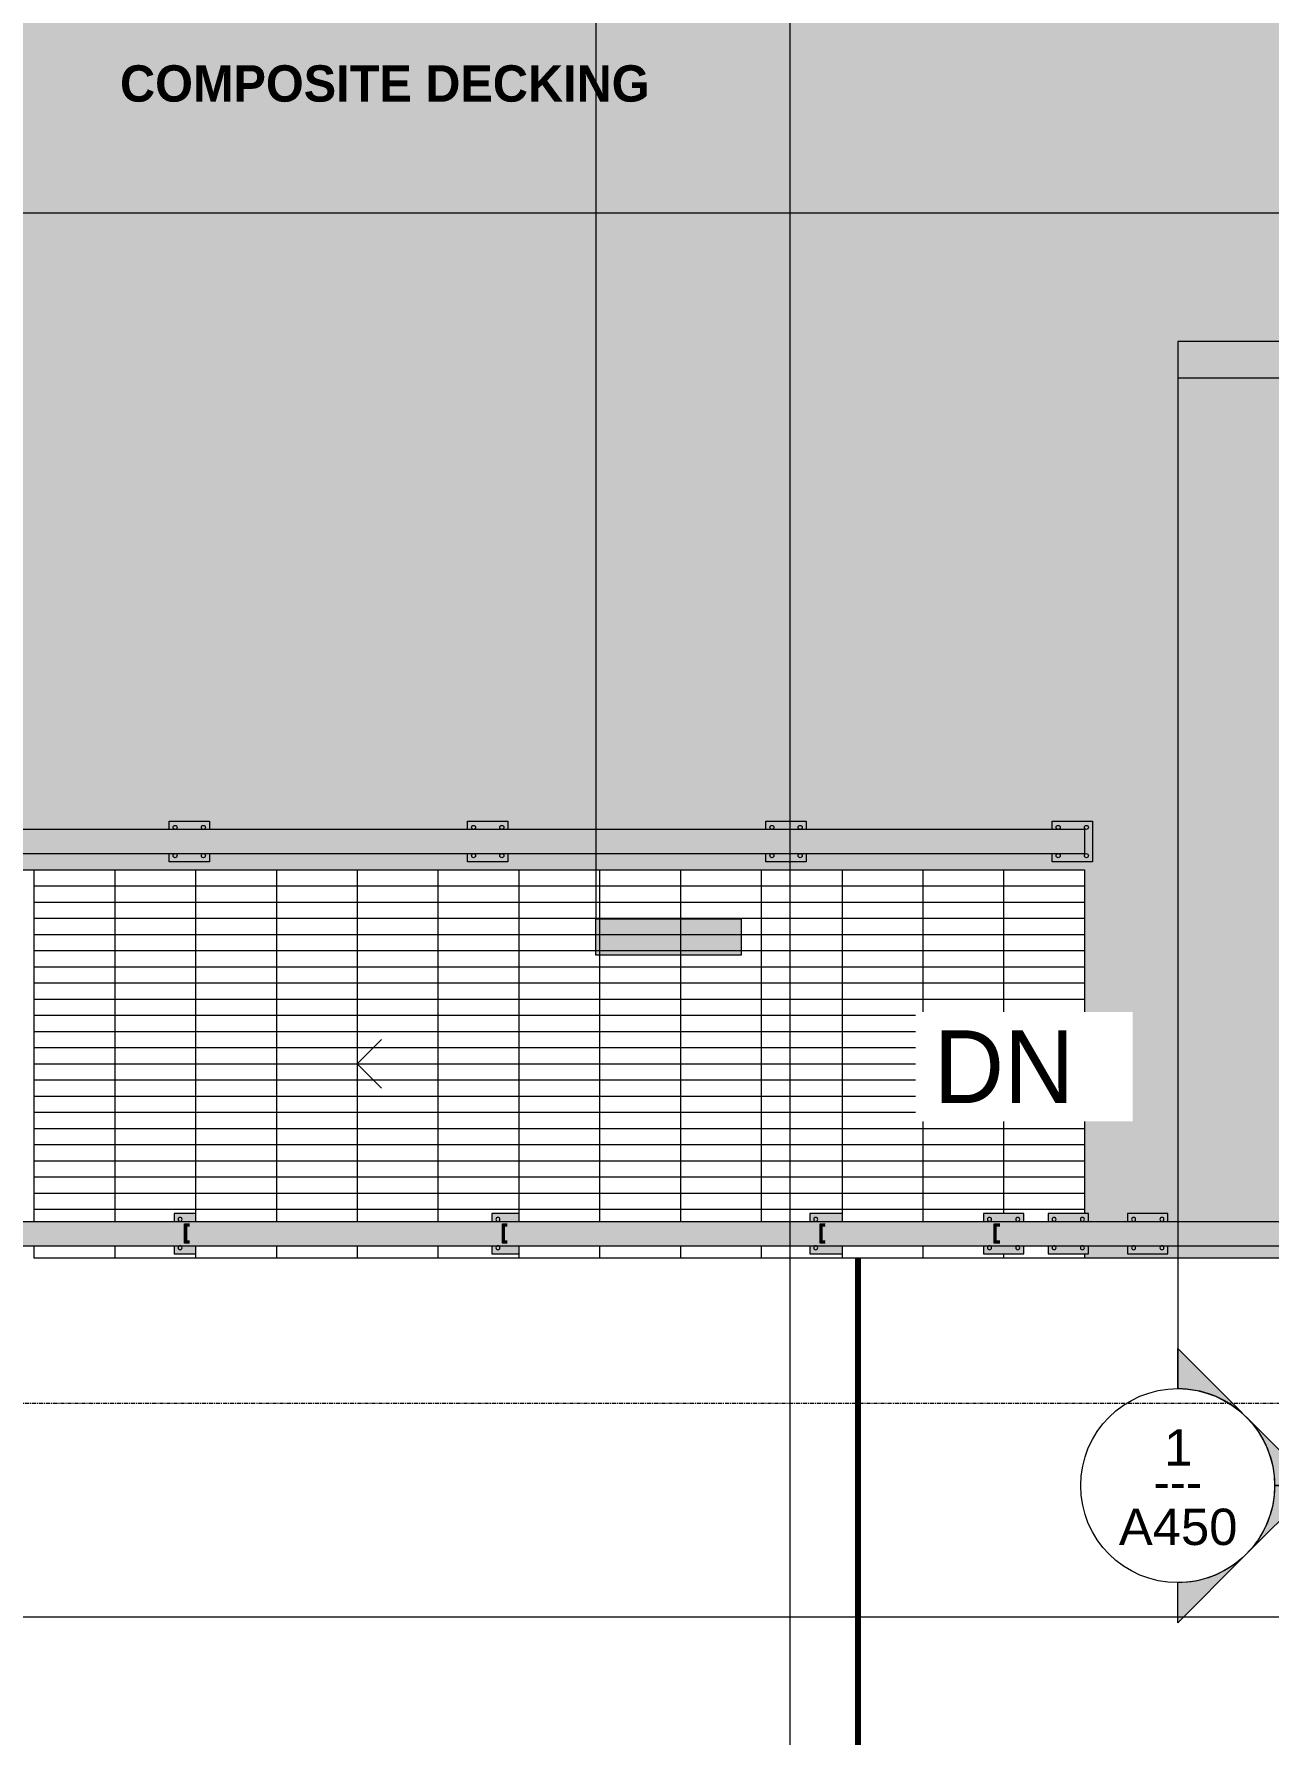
# Model space of a CAD drawing. Header units: inches. Extents: x -3276 to -1654, y 8217 to 9015.
# Drawn here: x -2942.3 to -2789.6, y 8585.7 to 8796 of the extents above; entities that cross this region are included whole.
import ezdxf

# ---------------------------------------------------------------- set-up
doc = ezdxf.new("R2010")
doc.units = ezdxf.units.IN
doc.header["$MEASUREMENT"] = 0
doc.linetypes.add('Grid Line 1_2_', pattern=[0.875, 0.5, -0.125, 0.125, -0.125])
doc.linetypes.add('Overhead 1_16_', pattern=[0.101562, 0.0625, -0.039062])
for name, color, linetype, lineweight in [('A-FLOR', 192, 'Continuous', 18), ('A-FLOR-HRAL', 11, 'Continuous', 9), ('C-TOPO-MAJR', 7, 'Continuous', 80), ('G-ANNO-SYMB', 111, 'Continuous', 9), ('G-ANNO-TEXT', 231, 'Continuous', 9), ('S-GRID-1', 1, 'Grid Line 1_2_', 9), ('S-STRS', 31, 'Continuous', 9), ('S-STRS-1', 31, 'Overhead 1_16_', 9), ('S-STRS-ANNO', 31, 'Continuous', 9), ('S-STRS-IDEN', 31, 'Continuous', 9)]:
    doc.layers.add(name, color=color, linetype=linetype, lineweight=lineweight)
doc.styles.add('Arial_1', font='arial.ttf', dxfattribs={"height": 4.5})
doc.styles.add('Century Gothic', font='ufonts.com_century-gothic.ttf', dxfattribs={"height": 9})
doc.styles.add('Century Gothic_1', font='ufonts.com_century-gothic.ttf', dxfattribs={"height": 4.5})
doc.styles.add('Century Gothic_B', font='GOTHICB.TTF', dxfattribs={"height": 4.5})
pattern_1 = [(180, (-2962.337, 8692.569), (-2e-16, -2), [])]

# ---------------------------------------------------------------- blocks, each defined once
blk = doc.blocks.new('Railing - 2_ x 1_2_ 2-1559248-FLOOR PLAN - ROOF')
at = {"layer": 'A-FLOR-HRAL'}
h = blk.add_hatch(color=256, dxfattribs=at)
h.paths.add_polyline_path([(-2.5, 2.5), (2.5, 2.5), (2.5, -2.5), (1.5, -2.5), (1.5, 1.5), (-1.5, 1.5), (-1.51, -2.5), (-2.5, -2.5), (-2.5, 2.02)], flags=0)
h.paths.add_polyline_path([(-2, 1.75), (-1.99, 1.69), (-1.93, 1.57), (-1.81, 1.51), (-1.69, 1.51), (-1.57, 1.57), (-1.51, 1.69), (-1.51, 1.81), (-1.57, 1.93), (-1.63, 1.97), (-1.75, 2), (-1.88, 1.97), (-1.97, 1.87)], flags=0)
h.paths.add_polyline_path([(-2, -1.75), (-1.99, -1.81), (-1.93, -1.93), (-1.81, -1.99), (-1.69, -1.99), (-1.57, -1.93), (-1.51, -1.81), (-1.51, -1.69), (-1.57, -1.57), (-1.69, -1.51), (-1.81, -1.51), (-1.93, -1.57), (-1.99, -1.69)], flags=0)
h.paths.add_polyline_path([(1.5, -1.75), (1.53, -1.88), (1.57, -1.93), (1.69, -1.99), (1.81, -1.99), (1.93, -1.93), (1.99, -1.81), (1.99, -1.69), (1.97, -1.63), (1.87, -1.53), (1.81, -1.51), (1.69, -1.51), (1.57, -1.57), (1.51, -1.69)], flags=0)
h.paths.add_polyline_path([(1.51, 1.81), (1.51, 1.69), (1.57, 1.57), (1.69, 1.51), (1.81, 1.51), (1.91, 1.57), (1.97, 1.62), (1.99, 1.69), (1.99, 1.81), (1.97, 1.87), (1.87, 1.97), (1.75, 2), (1.62, 1.97), (1.57, 1.93), (1.53, 1.86)], flags=0)
h = blk.add_hatch(color=256, dxfattribs=at)
h.paths.add_polyline_path([(-2, -1.75), (-1.99, -1.69), (-1.93, -1.57), (-1.81, -1.51), (-1.69, -1.51), (-1.57, -1.57), (-1.51, -1.69), (-1.51, -1.81), (-1.57, -1.93), (-1.69, -1.99), (-1.81, -1.99), (-1.93, -1.93), (-1.99, -1.81)], flags=0)
h.paths.add_polyline_path([(-2, 1.75), (-1.97, 1.87), (-1.88, 1.97), (-1.75, 2), (-1.63, 1.97), (-1.57, 1.93), (-1.51, 1.81), (-1.51, 1.69), (-1.57, 1.57), (-1.69, 1.51), (-1.81, 1.51), (-1.93, 1.57), (-1.99, 1.69)], flags=0)
h.paths.add_polyline_path([(1.5, -1.75), (1.53, -1.64), (1.57, -1.57), (1.69, -1.51), (1.81, -1.51), (1.91, -1.57), (1.97, -1.63), (1.99, -1.69), (1.99, -1.81), (1.93, -1.93), (1.81, -1.99), (1.69, -1.99), (1.57, -1.93), (1.51, -1.81)], flags=0)
h.paths.add_polyline_path([(1.51, 1.69), (1.51, 1.81), (1.57, 1.93), (1.62, 1.97), (1.75, 2), (1.87, 1.97), (1.97, 1.87), (1.99, 1.81), (1.99, 1.69), (1.97, 1.62), (1.87, 1.53), (1.81, 1.51), (1.69, 1.51), (1.57, 1.57), (1.53, 1.62)], flags=0)
for p, q in [((2.5, 2.5), (-2.5, 2.5)), ((-2.5, 2.5), (-2.5, -2.5)), ((2.5, -2.5), (2.5, 2.5)), ((-2.5, -2.5), (-1.5, -2.5)), ((1.5, -2.5), (2.5, -2.5))]:
    blk.add_line(p, q, dxfattribs=at)
for centre, start, end in [((-1.75, 1.75), 360, 180), ((-1.75, 1.75), 180, 360), ((1.75, 1.75), 360, 180), ((1.75, 1.75), 180, 360), ((-1.75, -1.75), 360, 180), ((-1.75, -1.75), 180, 360), ((1.75, -1.75), 360, 180), ((1.75, -1.75), 180, 360)]:
    blk.add_arc(centre, 0.25, start, end, dxfattribs=at)
blk = doc.blocks.new('Railing - 2_ x 1_2_ 2-V3-FLOOR PLAN - ROOF')
at = {"layer": 'A-FLOR-HRAL'}
h = blk.add_hatch(color=256, dxfattribs=at)
h.paths.add_polyline_path([(-2.5, -2.5), (-2.5, 2.5), (-1.5, 2.5), (-1.51, -2.5), (-2, -2.5)], flags=0)
h.paths.add_polyline_path([(-2, 1.75), (-1.99, 1.69), (-1.93, 1.57), (-1.81, 1.51), (-1.69, 1.51), (-1.57, 1.57), (-1.51, 1.69), (-1.51, 1.81), (-1.57, 1.93), (-1.63, 1.97), (-1.75, 2), (-1.88, 1.97), (-1.97, 1.87)], flags=0)
h.paths.add_polyline_path([(-2, -1.75), (-1.99, -1.81), (-1.93, -1.93), (-1.81, -1.99), (-1.69, -1.99), (-1.57, -1.93), (-1.51, -1.81), (-1.51, -1.69), (-1.57, -1.57), (-1.69, -1.51), (-1.81, -1.51), (-1.93, -1.57), (-1.99, -1.69)], flags=0)
h.paths.add_polyline_path([(1.5, 1.57), (1.5, 2.5), (2.5, 2.5), (2.5, -2.5), (1.5, -2.5), (1.5, -1.53)], flags=0)
h.paths.add_polyline_path([(1.5, -1.75), (1.53, -1.88), (1.57, -1.93), (1.69, -1.99), (1.81, -1.99), (1.93, -1.93), (1.99, -1.81), (1.99, -1.69), (1.97, -1.63), (1.87, -1.53), (1.81, -1.51), (1.69, -1.51), (1.57, -1.57), (1.51, -1.69)], flags=0)
h.paths.add_polyline_path([(1.51, 1.81), (1.51, 1.69), (1.57, 1.57), (1.69, 1.51), (1.81, 1.51), (1.91, 1.57), (1.97, 1.62), (1.99, 1.69), (1.99, 1.81), (1.97, 1.87), (1.87, 1.97), (1.75, 2), (1.62, 1.97), (1.57, 1.93), (1.53, 1.86)], flags=0)
h = blk.add_hatch(color=256, dxfattribs=at)
h.paths.add_polyline_path([(-2, -1.75), (-1.99, -1.69), (-1.93, -1.57), (-1.81, -1.51), (-1.69, -1.51), (-1.57, -1.57), (-1.51, -1.69), (-1.51, -1.81), (-1.57, -1.93), (-1.69, -1.99), (-1.81, -1.99), (-1.93, -1.93), (-1.99, -1.81)], flags=0)
h.paths.add_polyline_path([(-2, 1.75), (-1.97, 1.87), (-1.88, 1.97), (-1.75, 2), (-1.63, 1.97), (-1.57, 1.93), (-1.51, 1.81), (-1.51, 1.69), (-1.57, 1.57), (-1.69, 1.51), (-1.81, 1.51), (-1.93, 1.57), (-1.99, 1.69)], flags=0)
h.paths.add_polyline_path([(1.5, -1.75), (1.53, -1.64), (1.57, -1.57), (1.69, -1.51), (1.81, -1.51), (1.91, -1.57), (1.97, -1.63), (1.99, -1.69), (1.99, -1.81), (1.93, -1.93), (1.81, -1.99), (1.69, -1.99), (1.57, -1.93), (1.51, -1.81)], flags=0)
h.paths.add_polyline_path([(1.51, 1.81), (1.57, 1.93), (1.62, 1.97), (1.75, 2), (1.87, 1.97), (1.97, 1.87), (1.99, 1.81), (1.99, 1.69), (1.97, 1.62), (1.87, 1.53), (1.81, 1.51), (1.69, 1.51), (1.57, 1.57), (1.51, 1.69)], flags=0)
for p, q in [((-1.5, 2.5), (-2.5, 2.5)), ((-2.5, 2.5), (-2.5, -2.5)), ((2.5, 2.5), (1.5, 2.5)), ((2.5, -2.5), (2.5, 2.5)), ((-2.5, -2.5), (-1.5, -2.5)), ((1.5, -2.5), (2.5, -2.5))]:
    blk.add_line(p, q, dxfattribs=at)
for centre, start, end in [((-1.75, 1.75), 360, 180), ((-1.75, 1.75), 180, 360), ((1.75, 1.75), 360, 180), ((1.75, 1.75), 180, 360), ((-1.75, -1.75), 360, 180), ((-1.75, -1.75), 180, 360), ((1.75, -1.75), 360, 180), ((1.75, -1.75), 180, 360)]:
    blk.add_arc(centre, 0.25, start, end, dxfattribs=at)
blk = doc.blocks.new('Railing - Railing-1114347-FLOOR PLAN - ROOF')
at = {"layer": 'A-FLOR-HRAL'}
blk.add_hatch(color=256, dxfattribs=at).paths.add_polyline_path([(8694.57, 3072.34), (8694.57, 2812.34), (8697.57, 2812.34), (8697.57, 3069.34), (8695.61, 3071.3)], flags=0)
for p, q in [((8694.57, 3072.34), (8694.57, 2812.34)), ((8697.57, 2812.34), (8697.57, 3069.34)), ((8697.57, 2812.34), (8694.57, 2812.34))]:
    blk.add_line(p, q, dxfattribs=at)
at = {"extrusion": (0, 0, -1), "zscale": -1, "rotation": 180}
for name, p in [('Railing - 2_ x 1_2_ 2-V3-FLOOR PLAN - ROOF', (-8696.07, 2923.12)), ('Railing - 2_ x 1_2_ 2-V3-FLOOR PLAN - ROOF', (-8696.07, 2886.19)), ('Railing - 2_ x 1_2_ 2-V3-FLOOR PLAN - ROOF', (-8696.07, 2849.27)), ('Railing - 2_ x 1_2_ 2-1559248-FLOOR PLAN - ROOF', (-8696.07, 2813.84))]:
    blk.add_blockref(name, p, dxfattribs=at)
blk = doc.blocks.new('Railing - 2_ x 1_2_ 2-V5-FLOOR PLAN - ROOF')
at = {"layer": 'A-FLOR-HRAL'}
h = blk.add_hatch(color=256, dxfattribs=at)
h.paths.add_polyline_path([(-2.5, 2.5), (-2.5, -2.5), (-1.5, -2.5), (-1.51, 2.5), (-2, 2.5)], flags=0)
h.paths.add_polyline_path([(-2, -1.75), (-1.99, -1.69), (-1.93, -1.57), (-1.81, -1.51), (-1.69, -1.51), (-1.57, -1.57), (-1.51, -1.69), (-1.51, -1.81), (-1.57, -1.93), (-1.69, -1.99), (-1.84, -1.98), (-1.93, -1.93), (-1.99, -1.81)], flags=0)
h.paths.add_polyline_path([(-2, 1.75), (-1.97, 1.88), (-1.84, 1.98), (-1.75, 2), (-1.62, 1.97), (-1.57, 1.93), (-1.51, 1.81), (-1.51, 1.69), (-1.57, 1.57), (-1.69, 1.51), (-1.84, 1.52), (-1.93, 1.57), (-1.99, 1.69)], flags=0)
h.paths.add_polyline_path([(1.5, -1.7), (1.5, -2.5), (2.5, -2.5), (2.5, 2.5), (1.5, 2.5), (1.5, -1.63)], flags=0)
h.paths.add_polyline_path([(1.5, -1.75), (1.53, -1.64), (1.57, -1.57), (1.69, -1.51), (1.81, -1.51), (1.91, -1.57), (1.97, -1.62), (1.99, -1.69), (1.99, -1.81), (1.93, -1.93), (1.81, -1.99), (1.69, -1.99), (1.57, -1.93), (1.51, -1.81)], flags=0)
h.paths.add_polyline_path([(1.51, 1.81), (1.57, 1.93), (1.63, 1.97), (1.75, 2), (1.88, 1.97), (1.97, 1.88), (1.99, 1.81), (1.99, 1.69), (1.97, 1.63), (1.88, 1.53), (1.81, 1.51), (1.69, 1.51), (1.57, 1.57), (1.51, 1.69)], flags=0)
h = blk.add_hatch(color=256, dxfattribs=at)
h.paths.add_polyline_path([(-2, 1.75), (-1.99, 1.69), (-1.93, 1.57), (-1.81, 1.51), (-1.69, 1.51), (-1.57, 1.57), (-1.51, 1.69), (-1.51, 1.81), (-1.57, 1.93), (-1.62, 1.97), (-1.75, 2), (-1.87, 1.97), (-1.97, 1.88)], flags=0)
h.paths.add_polyline_path([(-2, -1.75), (-1.99, -1.81), (-1.93, -1.93), (-1.81, -1.99), (-1.69, -1.99), (-1.57, -1.93), (-1.51, -1.81), (-1.51, -1.69), (-1.57, -1.57), (-1.69, -1.51), (-1.84, -1.52), (-1.93, -1.57), (-1.99, -1.69)], flags=0)
h.paths.add_polyline_path([(1.5, -1.75), (1.53, -1.87), (1.57, -1.93), (1.69, -1.99), (1.81, -1.99), (1.93, -1.93), (1.99, -1.81), (1.99, -1.69), (1.97, -1.62), (1.88, -1.53), (1.81, -1.51), (1.69, -1.51), (1.57, -1.57), (1.51, -1.69)], flags=0)
h.paths.add_polyline_path([(1.51, 1.81), (1.51, 1.69), (1.57, 1.57), (1.69, 1.51), (1.81, 1.51), (1.91, 1.57), (1.97, 1.63), (1.99, 1.69), (1.99, 1.81), (1.97, 1.88), (1.88, 1.97), (1.75, 2), (1.63, 1.97), (1.57, 1.93), (1.53, 1.86)], flags=0)
blk.add_hatch(color=256, dxfattribs=at).paths.add_polyline_path([(-1.19, 0.45), (-0.94, 0.45), (-0.94, 0.94), (0.94, 0.94), (0.94, 0.45), (1.19, 0.45), (1.19, 1.19), (-1.19, 1.19), (-1.19, 0.94)], flags=0)
for p, q in [((-1.5, 2.5), (-2.5, 2.5)), ((-2.5, 2.5), (-2.5, -2.5)), ((2.5, 2.5), (1.5, 2.5)), ((2.5, -2.5), (2.5, 2.5)), ((-1.19, 1.19), (1.19, 1.19)), ((-1.19, 0.45), (-1.19, 1.19)), ((-0.94, 0.45), (-0.94, 0.94)), ((-0.94, 0.94), (0.94, 0.94)), ((0.94, 0.94), (0.94, 0.45)), ((1.19, 1.19), (1.19, 0.45)), ((-2.5, -2.5), (-1.5, -2.5)), ((1.5, -2.5), (2.5, -2.5))]:
    blk.add_line(p, q, dxfattribs=at)
for centre, start, end in [((-1.75, 1.75), 360, 180), ((-1.75, 1.75), 180, 360), ((1.75, 1.75), 360, 180), ((1.75, 1.75), 180, 360), ((-1.75, -1.75), 360, 180), ((-1.75, -1.75), 180, 360), ((1.75, -1.75), 360, 180), ((1.75, -1.75), 180, 360)]:
    blk.add_arc(centre, 0.25, start, end, dxfattribs=at)
blk = doc.blocks.new('Railing - 2_ x 1_2_ 2-1997081-FLOOR PLAN - ROOF')
at = {"layer": 'A-FLOR-HRAL'}
h = blk.add_hatch(color=256, dxfattribs=at)
h.paths.add_polyline_path([(-2.5, 1.23), (-2.5, -0.17), (-1.5, -0.17), (-1.51, 2.5), (-2.5, 2.5), (-2.5, 1.57)], flags=0)
h.paths.add_polyline_path([(-2, 1.75), (-1.97, 1.88), (-1.84, 1.98), (-1.75, 2), (-1.62, 1.97), (-1.57, 1.93), (-1.51, 1.81), (-1.51, 1.69), (-1.57, 1.57), (-1.69, 1.51), (-1.84, 1.52), (-1.93, 1.57), (-1.99, 1.69)], flags=0)
h.paths.add_polyline_path([(1.5, 1.23), (1.5, -0.17), (2.5, -0.17), (2.5, 2.5), (1.5, 2.5), (1.5, 1.57)], flags=0)
h.paths.add_polyline_path([(1.51, 1.69), (1.51, 1.81), (1.57, 1.93), (1.63, 1.97), (1.75, 2), (1.88, 1.97), (1.97, 1.88), (1.99, 1.81), (1.99, 1.69), (1.97, 1.63), (1.88, 1.53), (1.81, 1.51), (1.69, 1.51), (1.57, 1.57), (1.53, 1.63)], flags=0)
h = blk.add_hatch(color=256, dxfattribs=at)
h.paths.add_polyline_path([(-2, 1.75), (-1.99, 1.69), (-1.93, 1.57), (-1.81, 1.51), (-1.69, 1.51), (-1.57, 1.57), (-1.51, 1.69), (-1.51, 1.81), (-1.57, 1.93), (-1.62, 1.97), (-1.75, 2), (-1.87, 1.97), (-1.97, 1.88)], flags=0)
h.paths.add_polyline_path([(1.51, 1.81), (1.51, 1.69), (1.57, 1.57), (1.69, 1.51), (1.81, 1.51), (1.91, 1.57), (1.97, 1.63), (1.99, 1.69), (1.99, 1.81), (1.97, 1.88), (1.88, 1.97), (1.75, 2), (1.63, 1.97), (1.57, 1.93), (1.53, 1.86)], flags=0)
blk.add_hatch(color=256, dxfattribs=at).paths.add_polyline_path([(-1.19, 0.59), (-0.94, 0.59), (-0.94, 0.94), (0.94, 0.94), (0.94, 0.59), (1.19, 0.59), (1.19, 1.19), (-1.19, 1.19), (-1.19, 0.94)], flags=0)
for p, q in [((-1.5, 2.5), (-2.5, 2.5)), ((-2.5, 2.5), (-2.5, -0.17)), ((2.5, 2.5), (1.5, 2.5)), ((2.5, -0.17), (2.5, 2.5)), ((-1.19, 1.19), (1.19, 1.19)), ((-1.19, 0.59), (-1.19, 1.19)), ((-0.94, 0.59), (-0.94, 0.94)), ((-0.94, 0.94), (0.94, 0.94)), ((0.94, 0.94), (0.94, 0.59)), ((1.19, 1.19), (1.19, 0.59))]:
    blk.add_line(p, q, dxfattribs=at)
for centre, start, end in [((-1.75, 1.75), 360, 180), ((-1.75, 1.75), 180, 360), ((1.75, 1.75), 360, 180), ((1.75, 1.75), 180, 360)]:
    blk.add_arc(centre, 0.25, start, end, dxfattribs=at)
blk = doc.blocks.new('Railing - 2_ x 1_2_ 2-1997083-FLOOR PLAN - ROOF')
at = {"layer": 'A-FLOR-HRAL'}
h = blk.add_hatch(color=256, dxfattribs=at)
h.paths.add_polyline_path([(-2.5, 2.5), (-2.5, -0.83), (-1.5, -0.83), (-1.51, 2.5), (-2, 2.5)], flags=0)
h.paths.add_polyline_path([(-2, 1.75), (-1.97, 1.88), (-1.84, 1.98), (-1.75, 2), (-1.62, 1.97), (-1.57, 1.93), (-1.51, 1.81), (-1.51, 1.69), (-1.57, 1.57), (-1.69, 1.51), (-1.84, 1.52), (-1.93, 1.57), (-1.99, 1.69)], flags=0)
h.paths.add_polyline_path([(1.5, 2.5), (1.5, -0.83), (2.5, -0.83), (2.5, 2.5), (1.57, 2.5)], flags=0)
h.paths.add_polyline_path([(1.51, 1.81), (1.57, 1.93), (1.63, 1.97), (1.75, 2), (1.88, 1.97), (1.97, 1.88), (1.99, 1.81), (1.99, 1.69), (1.97, 1.63), (1.88, 1.53), (1.81, 1.51), (1.69, 1.51), (1.57, 1.57), (1.51, 1.69)], flags=0)
h = blk.add_hatch(color=256, dxfattribs=at)
h.paths.add_polyline_path([(-2, 1.75), (-1.99, 1.69), (-1.93, 1.57), (-1.81, 1.51), (-1.69, 1.51), (-1.57, 1.57), (-1.51, 1.69), (-1.51, 1.81), (-1.57, 1.93), (-1.62, 1.97), (-1.75, 2), (-1.87, 1.97), (-1.97, 1.88)], flags=0)
h.paths.add_polyline_path([(1.51, 1.81), (1.51, 1.69), (1.57, 1.57), (1.69, 1.51), (1.81, 1.51), (1.91, 1.57), (1.97, 1.63), (1.99, 1.69), (1.99, 1.81), (1.97, 1.88), (1.88, 1.97), (1.75, 2), (1.63, 1.97), (1.57, 1.93), (1.53, 1.86)], flags=0)
blk.add_hatch(color=256, dxfattribs=at).paths.add_polyline_path([(-1.19, 0.59), (-0.94, 0.59), (-0.94, 0.94), (0.94, 0.94), (0.94, 0.59), (1.19, 0.59), (1.19, 1.19), (-1.19, 1.19), (-1.19, 0.94)], flags=0)
for p, q in [((-1.5, 2.5), (-2.5, 2.5)), ((-2.5, 2.5), (-2.5, -0.83)), ((2.5, 2.5), (1.5, 2.5)), ((2.5, -0.83), (2.5, 2.5)), ((-1.19, 1.19), (1.19, 1.19)), ((-1.19, 0.59), (-1.19, 1.19)), ((-0.94, 0.59), (-0.94, 0.94)), ((-0.94, 0.94), (0.94, 0.94)), ((0.94, 0.94), (0.94, 0.59)), ((1.19, 1.19), (1.19, 0.59))]:
    blk.add_line(p, q, dxfattribs=at)
for centre, start, end in [((-1.75, 1.75), 360, 180), ((-1.75, 1.75), 180, 360), ((1.75, 1.75), 360, 180), ((1.75, 1.75), 180, 360)]:
    blk.add_arc(centre, 0.25, start, end, dxfattribs=at)
blk = doc.blocks.new('Railing - 2_ x 1_2_ 2-1997085-FLOOR PLAN - ROOF')
at = {"layer": 'A-FLOR-HRAL'}
h = blk.add_hatch(color=256, dxfattribs=at)
h.paths.add_polyline_path([(-2.5, 2.5), (-2.5, -1.5), (-1.5, -1.5), (-1.51, 2.5), (-2, 2.5)], flags=0)
h.paths.add_polyline_path([(-2, 1.75), (-1.97, 1.88), (-1.84, 1.98), (-1.75, 2), (-1.62, 1.97), (-1.57, 1.93), (-1.51, 1.81), (-1.51, 1.69), (-1.57, 1.57), (-1.69, 1.51), (-1.84, 1.52), (-1.93, 1.57), (-1.99, 1.69)], flags=0)
h.paths.add_polyline_path([(1.5, 1.57), (1.5, -1.5), (2.5, -1.5), (2.5, 2.5), (1.5, 2.5), (1.5, 1.63)], flags=0)
h.paths.add_polyline_path([(1.51, 1.81), (1.57, 1.93), (1.63, 1.97), (1.75, 2), (1.88, 1.97), (1.97, 1.88), (1.99, 1.81), (1.99, 1.69), (1.97, 1.63), (1.88, 1.53), (1.81, 1.51), (1.69, 1.51), (1.57, 1.57), (1.51, 1.69)], flags=0)
h = blk.add_hatch(color=256, dxfattribs=at)
h.paths.add_polyline_path([(-2, 1.75), (-1.99, 1.69), (-1.93, 1.57), (-1.81, 1.51), (-1.69, 1.51), (-1.57, 1.57), (-1.51, 1.69), (-1.51, 1.81), (-1.57, 1.93), (-1.62, 1.97), (-1.75, 2), (-1.87, 1.97), (-1.97, 1.88)], flags=0)
h.paths.add_polyline_path([(1.51, 1.81), (1.51, 1.69), (1.57, 1.57), (1.69, 1.51), (1.81, 1.51), (1.91, 1.57), (1.97, 1.63), (1.99, 1.69), (1.99, 1.81), (1.97, 1.88), (1.88, 1.97), (1.75, 2), (1.63, 1.97), (1.57, 1.93), (1.53, 1.86)], flags=0)
blk.add_hatch(color=256, dxfattribs=at).paths.add_polyline_path([(-1.19, 0.59), (-0.94, 0.59), (-0.94, 0.94), (0.94, 0.94), (0.94, 0.59), (1.19, 0.59), (1.19, 1.19), (-1.19, 1.19), (-1.19, 0.94)], flags=0)
for p, q in [((-1.5, 2.5), (-2.5, 2.5)), ((-2.5, 2.5), (-2.5, -1.5)), ((2.5, 2.5), (1.5, 2.5)), ((2.5, -1.5), (2.5, 2.5)), ((-1.19, 1.19), (1.19, 1.19)), ((-1.19, 0.59), (-1.19, 1.19)), ((-0.94, 0.59), (-0.94, 0.94)), ((-0.94, 0.94), (0.94, 0.94)), ((0.94, 0.94), (0.94, 0.59)), ((1.19, 1.19), (1.19, 0.59))]:
    blk.add_line(p, q, dxfattribs=at)
for centre, start, end in [((-1.75, 1.75), 360, 180), ((-1.75, 1.75), 180, 360), ((1.75, 1.75), 360, 180), ((1.75, 1.75), 180, 360)]:
    blk.add_arc(centre, 0.25, start, end, dxfattribs=at)
blk = doc.blocks.new('Railing - Railing-1123708-FLOOR PLAN - ROOF')
at = {"layer": 'A-FLOR-HRAL'}
h = blk.add_hatch(color=256, dxfattribs=at)
h.paths.add_polyline_path([(8646.07, 2961.84), (8646.07, 2822.34), (8649.07, 2822.34), (8649.07, 2961.84), (8646.38, 2961.84)], flags=0)
h.paths.add_polyline_path([(8646.38, 2823.52), (8648.76, 2823.52), (8648.76, 2822.79), (8648.51, 2822.79), (8648.51, 2823.27), (8646.63, 2823.27), (8646.63, 2822.79), (8646.38, 2822.79), (8646.38, 2823.27)], flags=0)
h.paths.add_polyline_path([(8646.38, 2844.42), (8646.38, 2845.02), (8648.76, 2845.02), (8648.76, 2844.42), (8648.51, 2844.42), (8648.51, 2844.77), (8646.63, 2844.77), (8646.63, 2844.42)], flags=0)
h.paths.add_polyline_path([(8646.38, 2884.11), (8646.38, 2884.36), (8648.76, 2884.36), (8648.76, 2883.76), (8648.51, 2883.76), (8648.51, 2884.11), (8646.63, 2884.11), (8646.63, 2883.76), (8646.38, 2883.76)], flags=0)
h.paths.add_polyline_path([(8646.38, 2923.44), (8646.38, 2923.69), (8648.76, 2923.69), (8648.76, 2923.09), (8648.51, 2923.09), (8648.51, 2923.44), (8646.63, 2923.44), (8646.63, 2923.09), (8646.38, 2923.09)], flags=0)
h.paths.add_polyline_path([(8646.38, 2960.92), (8646.38, 2961.52), (8648.76, 2961.52), (8648.76, 2960.92), (8648.51, 2960.92), (8648.51, 2961.27), (8646.63, 2961.27), (8646.63, 2960.92)], flags=0)
for points in [[(8646.07, 2819.29), (8646.07, 2814.34), (8649.07, 2814.34), (8649.07, 2822.34), (8646.07, 2822.34), (8646.07, 2821.56)], [(8646.07, 2814.34), (8646.07, 2725.84), (8649.07, 2725.84), (8649.07, 2814.34), (8646.89, 2814.34)]]:
    blk.add_hatch(color=256, dxfattribs=at).paths.add_polyline_path(points, flags=0)
for p, q in [((8646.07, 2961.84), (8646.07, 2822.34)), ((8649.07, 2961.84), (8649.07, 2822.34)), ((8646.07, 2822.34), (8646.07, 2814.34)), ((8649.07, 2822.34), (8649.07, 2814.34)), ((8646.07, 2814.34), (8646.07, 2725.84)), ((8649.07, 2814.34), (8649.07, 2725.84))]:
    blk.add_line(p, q, dxfattribs=at)
for name, p in [('Railing - 2_ x 1_2_ 2-1997081-FLOOR PLAN - ROOF', (8647.57, 2922.5)), ('Railing - 2_ x 1_2_ 2-1997083-FLOOR PLAN - ROOF', (8647.57, 2883.17)), ('Railing - 2_ x 1_2_ 2-1997085-FLOOR PLAN - ROOF', (8647.57, 2843.84)), ('Railing - 2_ x 1_2_ 2-V5-FLOOR PLAN - ROOF', (8647.57, 2822.34)), ('Railing - 2_ x 1_2_ 2-V3-FLOOR PLAN - ROOF', (8647.57, 2814.34)), ('Railing - 2_ x 1_2_ 2-V3-FLOOR PLAN - ROOF', (8647.57, 2804.5))]:
    blk.add_blockref(name, p)
blk = doc.blocks.new('Section - 3_32_ x 3_8_-54337-FLOOR PLAN - ROOF')
at = {"layer": 'G-ANNO-SYMB'}
blk.add_hatch(color=256, dxfattribs=at).paths.add_polyline_path([(0, 0.375), (0, 0), (-0.09375, 0), (-0.09375, 0.375)], flags=0)
for p, q in [((0, 0.375), (-0.09375, 0.375)), ((-0.09375, 0.375), (-0.09375, 0)), ((0, 0), (0, 0.375)), ((-0.09375, 0), (0, 0))]:
    blk.add_line(p, q, dxfattribs=at)
blk = doc.blocks.new('Section - Section Head - Filled-22785-FLOOR PLAN - ROOF')
at = {"layer": 'G-ANNO-SYMB'}
h = blk.add_hatch(color=256, dxfattribs=at)
edge = h.paths.add_edge_path(flags=0)
edge.add_line((-0.4268, 0.1768), (-0.25, 0.3536))
edge.add_line((-0.25, 0.3536), (-0.25, 0.25))
edge.add_arc((-0.25, 0), 0.25, 90, 135)
h = blk.add_hatch(color=256, dxfattribs=at)
edge = h.paths.add_edge_path(flags=0)
edge.add_arc((-0.25, 0), 0.25, 45, 90)
edge.add_line((-0.25, 0.25), (-0.25, 0.3536))
edge.add_line((-0.25, 0.3536), (-0.0732, 0.1768))
h = blk.add_hatch(color=256, dxfattribs=at)
edge = h.paths.add_edge_path(flags=0)
edge.add_arc((-0.25, 0), 0.2503, 137.9216, 180)
edge.add_line((-0.5003, 0), (-0.6036, 0))
edge.add_line((-0.6036, 0), (-0.4358, 0.1678))
h = blk.add_hatch(color=256, dxfattribs=at)
edge = h.paths.add_edge_path(flags=0)
edge.add_line((-0.0642, 0.1678), (0.1036, 0))
edge.add_line((0.1036, 0), (0.0003, 0))
edge.add_arc((-0.25, 0), 0.2503, 0, 42.0784)
for p, q in [((-0.25, 0.3536), (-0.4268, 0.1768)), ((-0.25, 0.25), (-0.25, 0.3536)), ((-0.0732, 0.1768), (-0.25, 0.3536)), ((-0.25, 0.3536), (-0.25, 0.25)), ((-0.4358, 0.1678), (-0.6036, 0)), ((0.1036, 0), (-0.0642, 0.1678)), ((-0.6036, 0), (-0.5003, 0)), ((0.0003, 0), (0.1036, 0))]:
    blk.add_line(p, q, dxfattribs=at)
for centre, radius, start, end in [((-0.2503, 0), 0.25, 360, 180), ((-0.25, 0), 0.25, 90, 135), ((-0.25, 0), 0.25, 45, 90), ((-0.25, 0), 0.2503, 137.9216, 180), ((-0.25, 0), 0.2503, 0, 42.0784), ((-0.2503, 0), 0.25, 180, 360)]:
    blk.add_arc(centre, radius, start, end, dxfattribs=at)

msp = doc.modelspace()

# ---------------------------------------------------------------- hatches: boundary and pattern name
at = {"layer": 'A-FLOR'}
h = msp.add_hatch(color=256, dxfattribs=at)
h.paths.add_polyline_path([(-2810.21, 8644.57), (-2725.84, 8644.57), (-2725.84, 8645.07), (-2729.84, 8645.07), (-2729.84, 8646.07), (-2762.67, 8646.07), (-2762.67, 8645.07), (-2767.67, 8645.07), (-2767.67, 8646.07), (-2802, 8646.07), (-2802, 8645.07), (-2807, 8645.07), (-2807, 8646.07), (-2811.84, 8646.07), (-2811.84, 8645.07), (-2812.34, 8645.07), (-2812.34, 8644.57), (-2811.84, 8644.57)], flags=0)
h.paths.add_polyline_path([(-2801.13, 8649.07), (-2767.67, 8649.07), (-2767.67, 8650.07), (-2762.67, 8650.07), (-2762.67, 8649.07), (-2729.84, 8649.07), (-2729.84, 8650.07), (-2725.84, 8650.07), (-2725.84, 8691.26), (-2717.34, 8691.26), (-2717.34, 8870.57), (-2722.34, 8870.57), (-2722.34, 8871.57), (-2755, 8871.57), (-2755, 8870.57), (-2760, 8870.57), (-2760, 8871.57), (-2794.17, 8871.57), (-2794.17, 8870.57), (-2799.17, 8870.57), (-2799.17, 8871.57), (-2833.34, 8871.57), (-2833.34, 8870.57), (-2838.34, 8870.57), (-2838.34, 8871.57), (-2872.5, 8871.57), (-2872.5, 8870.57), (-2877.5, 8870.57), (-2877.5, 8871.57), (-2911.67, 8871.57), (-2911.67, 8870.57), (-2916.67, 8870.57), (-2916.67, 8871.57), (-2950.84, 8871.57), (-2950.84, 8870.57), (-2955.84, 8870.57), (-2955.84, 8871.57), (-2990, 8871.57), (-2990, 8870.57), (-2995, 8870.57), (-2995, 8871.57), (-3029.17, 8871.57), (-3029.17, 8870.57), (-3034.17, 8870.57), (-3034.17, 8871.57), (-3068.34, 8871.57), (-3068.34, 8870.57), (-3069.34, 8870.57), (-3069.34, 8840.17), (-3068.34, 8840.17), (-3068.34, 8835.17), (-3069.34, 8835.17), (-3069.34, 8804.77), (-3068.34, 8804.77), (-3068.34, 8799.77), (-3069.34, 8799.77), (-3069.34, 8769.37), (-3068.34, 8769.37), (-3068.34, 8764.37), (-3069.34, 8764.37), (-3069.34, 8733.97), (-3068.34, 8733.97), (-3068.34, 8728.97), (-3069.34, 8728.97), (-3069.34, 8698.57), (-3068.34, 8698.57), (-3068.34, 8697.57), (-3036.41, 8697.57), (-3036.41, 8698.57), (-3031.41, 8698.57), (-3031.41, 8697.57), (-2999.48, 8697.57), (-2999.48, 8698.57), (-2994.48, 8698.57), (-2994.48, 8697.57), (-2962.55, 8697.57), (-2962.55, 8698.57), (-2957.55, 8698.57), (-2957.55, 8697.57), (-2925.62, 8697.57), (-2925.62, 8698.57), (-2920.62, 8698.57), (-2920.62, 8697.57), (-2888.69, 8697.57), (-2888.69, 8698.57), (-2883.69, 8698.57), (-2883.69, 8697.57), (-2851.77, 8697.57), (-2851.77, 8698.57), (-2846.77, 8698.57), (-2846.77, 8697.57), (-2816.34, 8697.57), (-2816.34, 8698.57), (-2811.34, 8698.57), (-2811.34, 8693.57), (-2816.34, 8693.57), (-2816.34, 8694.57), (-2846.77, 8694.57), (-2846.77, 8693.57), (-2851.77, 8693.57), (-2851.77, 8694.57), (-2883.69, 8694.57), (-2883.69, 8693.57), (-2888.69, 8693.57), (-2888.69, 8694.57), (-2920.62, 8694.57), (-2920.62, 8693.57), (-2925.62, 8693.57), (-2925.62, 8694.57), (-2957.55, 8694.57), (-2957.55, 8693.57), (-2962.55, 8693.57), (-2962.55, 8694.57), (-2994.48, 8694.57), (-2994.48, 8693.57), (-2999.48, 8693.57), (-2999.48, 8694.57), (-3031.41, 8694.57), (-3031.41, 8693.57), (-3036.41, 8693.57), (-3036.41, 8694.57), (-3068.34, 8694.57), (-3068.34, 8693.57), (-3073.34, 8693.57), (-3073.34, 8698.57), (-3072.34, 8698.57), (-3072.34, 8728.97), (-3073.34, 8728.97), (-3073.34, 8733.97), (-3072.34, 8733.97), (-3072.34, 8764.37), (-3073.34, 8764.37), (-3073.34, 8769.37), (-3072.34, 8769.37), (-3072.34, 8799.77), (-3073.34, 8799.77), (-3073.34, 8804.77), (-3072.34, 8804.77), (-3072.34, 8835.17), (-3073.34, 8835.17), (-3073.34, 8840.17), (-3072.34, 8840.17), (-3072.34, 8870.57), (-3073.34, 8870.57), (-3073.34, 8875.57), (-3068.34, 8875.57), (-3068.34, 8874.57), (-3034.17, 8874.57), (-3034.17, 8875.57), (-3029.17, 8875.57), (-3029.17, 8874.57), (-2995, 8874.57), (-2995, 8875.57), (-2990, 8875.57), (-2990, 8874.57), (-2955.84, 8874.57), (-2955.84, 8875.57), (-2950.84, 8875.57), (-2950.84, 8874.57), (-2916.67, 8874.57), (-2916.67, 8875.57), (-2911.67, 8875.57), (-2911.67, 8874.57), (-2877.5, 8874.57), (-2877.5, 8875.57), (-2872.5, 8875.57), (-2872.5, 8874.57), (-2838.34, 8874.57), (-2838.34, 8875.57), (-2833.34, 8875.57), (-2833.34, 8874.57), (-2799.17, 8874.57), (-2799.17, 8875.57), (-2794.17, 8875.57), (-2794.17, 8874.57), (-2760, 8874.57), (-2760, 8875.57), (-2755, 8875.57), (-2755, 8874.57), (-2722.34, 8874.57), (-2722.34, 8875.57), (-2717.34, 8875.57), (-2717.34, 8876.57), (-3074.34, 8876.57), (-3074.34, 8692.57), (-2812.34, 8692.57), (-2812.34, 8650.07), (-2811.84, 8650.07), (-2811.84, 8649.07), (-2807, 8649.07), (-2807, 8650.07), (-2802, 8650.07), (-2802, 8649.07)], flags=0)
at = {"layer": 'S-STRS'}
h = msp.add_hatch(dxfattribs=at)
h.set_pattern_fill('FP_5', color=256, style=0, pattern_type=2)
h.set_pattern_definition(pattern_1)
h.paths.add_polyline_path([(-2941.89, 8644.57), (-2932.34, 8644.57), (-2932.34, 8646.07), (-2942.34, 8646.07), (-2942.34, 8644.57)], flags=0)
h.paths.add_polyline_path([(-2942.34, 8649.07), (-2932.34, 8649.07), (-2932.34, 8692.57), (-2942.34, 8692.57), (-2942.34, 8649.07)], flags=0)
h = msp.add_hatch(dxfattribs=at)
h.set_pattern_fill('FP_5', color=256, style=0, pattern_type=2)
h.set_pattern_definition(pattern_1)
h.paths.add_polyline_path([(-2932.34, 8644.57), (-2922.34, 8644.57), (-2922.34, 8645.07), (-2925, 8645.07), (-2925, 8646.07), (-2932.34, 8646.07), (-2932.34, 8645.73)], flags=0)
h.paths.add_polyline_path([(-2932.34, 8649.07), (-2925, 8649.07), (-2925, 8650.07), (-2922.34, 8650.07), (-2922.34, 8692.57), (-2932.34, 8692.57), (-2932.34, 8652.67)], flags=0)
h = msp.add_hatch(dxfattribs=at)
h.set_pattern_fill('FP_5', color=256, style=0, pattern_type=2)
h.set_pattern_definition(pattern_1)
h.paths.add_polyline_path([(-2912.34, 8644.57), (-2912.34, 8646.07), (-2922.34, 8646.07), (-2922.34, 8644.57), (-2914.65, 8644.57)], flags=0)
h.paths.add_polyline_path([(-2919.19, 8649.07), (-2912.34, 8649.07), (-2912.34, 8692.57), (-2922.34, 8692.57), (-2922.34, 8649.07)], flags=0)
h = msp.add_hatch(dxfattribs=at)
h.set_pattern_fill('FP_5', color=256, style=0, pattern_type=2)
h.set_pattern_definition(pattern_1)
h.paths.add_polyline_path([(-2902.34, 8644.57), (-2902.34, 8646.07), (-2912.34, 8646.07), (-2912.34, 8644.57), (-2905.57, 8644.57)], flags=0)
h.paths.add_polyline_path([(-2912.34, 8649.07), (-2902.34, 8649.07), (-2902.34, 8692.57), (-2912.34, 8692.57), (-2912.34, 8652.67)], flags=0)
h = msp.add_hatch(dxfattribs=at)
h.set_pattern_fill('FP_5', color=256, style=0, pattern_type=2)
h.set_pattern_definition(pattern_1)
h.paths.add_polyline_path([(-2892.34, 8644.57), (-2892.34, 8646.07), (-2902.34, 8646.07), (-2902.34, 8644.57), (-2896.49, 8644.57)], flags=0)
h.paths.add_polyline_path([(-2902.34, 8649.07), (-2892.34, 8649.07), (-2892.34, 8692.57), (-2902.34, 8692.57), (-2902.34, 8652.67)], flags=0)
h = msp.add_hatch(dxfattribs=at)
h.set_pattern_fill('FP_5', color=256, style=0, pattern_type=2)
h.set_pattern_definition(pattern_1)
h.paths.add_polyline_path([(-2887.4, 8644.57), (-2882.34, 8644.57), (-2882.34, 8645.07), (-2885.67, 8645.07), (-2885.67, 8646.07), (-2892.34, 8646.07), (-2892.34, 8644.57), (-2891.94, 8644.57)], flags=0)
h.paths.add_polyline_path([(-2891.94, 8649.07), (-2885.67, 8649.07), (-2885.67, 8650.07), (-2882.34, 8650.07), (-2882.34, 8692.57), (-2892.34, 8692.57), (-2892.34, 8649.07)], flags=0)
h = msp.add_hatch(dxfattribs=at)
h.set_pattern_fill('FP_5', color=256, style=0, pattern_type=2)
h.set_pattern_definition(pattern_1)
h.paths.add_polyline_path([(-2872.34, 8644.57), (-2872.34, 8646.07), (-2882.34, 8646.07), (-2882.34, 8644.57), (-2873.78, 8644.57)], flags=0)
h.paths.add_polyline_path([(-2882.34, 8649.07), (-2872.34, 8649.07), (-2872.34, 8692.57), (-2882.34, 8692.57), (-2882.34, 8652.67)], flags=0)
h = msp.add_hatch(dxfattribs=at)
h.set_pattern_fill('FP_5', color=256, style=0, pattern_type=2)
h.set_pattern_definition(pattern_1)
h.paths.add_polyline_path([(-2862.34, 8644.57), (-2862.34, 8646.07), (-2872.34, 8646.07), (-2872.34, 8644.57), (-2864.7, 8644.57)], flags=0)
h.paths.add_polyline_path([(-2872.34, 8649.07), (-2862.34, 8649.07), (-2862.34, 8692.57), (-2872.34, 8692.57), (-2872.34, 8652.67)], flags=0)
h = msp.add_hatch(dxfattribs=at)
h.set_pattern_fill('FP_5', color=256, style=0, pattern_type=2)
h.set_pattern_definition(pattern_1)
h.paths.add_polyline_path([(-2855.62, 8644.57), (-2852.34, 8644.57), (-2852.34, 8646.07), (-2862.34, 8646.07), (-2862.34, 8644.57), (-2860.16, 8644.57)], flags=0)
h.paths.add_polyline_path([(-2862.34, 8649.07), (-2852.34, 8649.07), (-2852.34, 8692.57), (-2862.34, 8692.57), (-2862.34, 8652.67)], flags=0)
h = msp.add_hatch(dxfattribs=at)
h.set_pattern_fill('FP_5', color=256, style=0, pattern_type=2)
h.set_pattern_definition(pattern_1)
h.paths.add_polyline_path([(-2852.34, 8644.57), (-2842.34, 8644.57), (-2842.34, 8645.07), (-2846.34, 8645.07), (-2846.34, 8646.07), (-2852.34, 8646.07), (-2852.34, 8645.73)], flags=0)
h.paths.add_polyline_path([(-2852.34, 8649.07), (-2846.34, 8649.07), (-2846.34, 8650.07), (-2842.34, 8650.07), (-2842.34, 8692.57), (-2852.34, 8692.57), (-2852.34, 8652.67)], flags=0)
h = msp.add_hatch(dxfattribs=at)
h.set_pattern_fill('FP_5', color=256, style=0, pattern_type=2)
h.set_pattern_definition(pattern_1)
h.paths.add_polyline_path([(-2832.34, 8644.57), (-2832.34, 8646.07), (-2842.34, 8646.07), (-2842.34, 8644.57), (-2832.92, 8644.57)], flags=0)
h.paths.add_polyline_path([(-2837.46, 8649.07), (-2832.34, 8649.07), (-2832.34, 8692.57), (-2842.34, 8692.57), (-2842.34, 8649.07), (-2842, 8649.07)], flags=0)
h = msp.add_hatch(dxfattribs=at)
h.set_pattern_fill('FP_5', color=256, style=0, pattern_type=2)
h.set_pattern_definition(pattern_1)
h.paths.add_polyline_path([(-2832.34, 8644.57), (-2822.34, 8644.57), (-2822.34, 8645.07), (-2824.84, 8645.07), (-2824.84, 8646.07), (-2832.34, 8646.07), (-2832.34, 8645.73)], flags=0)
h.paths.add_polyline_path([(-2832.34, 8649.07), (-2824.84, 8649.07), (-2824.84, 8650.07), (-2822.34, 8650.07), (-2822.34, 8692.57), (-2832.34, 8692.57), (-2832.34, 8652.67)], flags=0)
h = msp.add_hatch(dxfattribs=at)
h.set_pattern_fill('FP_5', color=256, style=0, pattern_type=2)
h.set_pattern_definition(pattern_1)
h.paths.add_polyline_path([(-2819.84, 8644.57), (-2812.34, 8644.57), (-2812.34, 8645.07), (-2816.84, 8645.07), (-2816.84, 8646.07), (-2819.84, 8646.07), (-2819.84, 8645.07), (-2822.34, 8645.07), (-2822.34, 8644.57)], flags=0)
h.paths.add_polyline_path([(-2819.29, 8649.07), (-2816.84, 8649.07), (-2816.84, 8650.07), (-2812.34, 8650.07), (-2812.34, 8692.57), (-2822.34, 8692.57), (-2822.34, 8650.07), (-2819.84, 8650.07), (-2819.84, 8649.07)], flags=0)

# ---------------------------------------------------------------- linework, layer by layer
at = {"layer": 'A-FLOR'}
for p, q in [((-3074.34, 8692.57), (-2812.34, 8692.57)), ((-2812.34, 8692.57), (-2812.34, 8650.07)), ((-2812.34, 8645.07), (-2812.34, 8644.57)), ((-2812.34, 8644.57), (-2725.84, 8644.57))]:
    msp.add_line(p, q, dxfattribs=at)
at = {"layer": 'C-TOPO-MAJR', "flags": 128}
msp.add_lwpolyline([(-2931.47, 8512.26), (-2840.34, 8518.93), (-2840.34, 8539.93), (-2840.34, 8579.93), (-2840.34, 8600.62), (-2840.34, 8644.57)], dxfattribs=at)
at = {"layer": 'G-ANNO-SYMB'}
for p, q in [((-2848.8, 8986.27), (-2848.8, 8246.44)), ((-2872.8, 8885.98), (-2872.8, 8686.5)), ((-3247.23, 8773.85), (-1682.77, 8773.85)), ((-2800.8, 8753.42), (-2800.8, 8628.4)), ((-3247.23, 8600.17), (-1682.77, 8600.17))]:
    msp.add_line(p, q, dxfattribs=at)
at = {"layer": 'S-GRID-1'}
msp.add_line((-3194.57, 8626.57), (-1935.48, 8626.57), dxfattribs=at)
at = {"layer": 'S-STRS'}
for p, q in [((-2942.34, 8692.57), (-2942.34, 8649.07)), ((-2932.34, 8692.57), (-2932.34, 8649.07)), ((-2922.34, 8692.57), (-2922.34, 8649.07)), ((-2912.34, 8692.57), (-2912.34, 8649.07)), ((-2902.34, 8692.57), (-2902.34, 8649.07)), ((-2892.34, 8692.57), (-2892.34, 8649.07)), ((-2882.34, 8692.57), (-2882.34, 8649.07)), ((-2872.34, 8692.57), (-2872.34, 8649.07)), ((-2862.34, 8692.57), (-2862.34, 8649.07)), ((-2852.34, 8692.57), (-2852.34, 8649.07)), ((-2842.34, 8692.57), (-2842.34, 8649.07)), ((-2832.34, 8692.57), (-2832.34, 8649.07)), ((-2822.34, 8692.57), (-2812.34, 8692.57)), ((-2822.34, 8692.57), (-2822.34, 8650.07)), ((-2812.34, 8692.57), (-2812.34, 8650.07)), ((-2942.34, 8646.07), (-2942.34, 8644.57)), ((-2932.34, 8646.07), (-2932.34, 8644.57)), ((-2922.34, 8646.07), (-2922.34, 8644.57)), ((-2912.34, 8646.07), (-2912.34, 8644.57)), ((-2902.34, 8646.07), (-2902.34, 8644.57)), ((-2892.34, 8646.07), (-2892.34, 8644.57)), ((-2882.34, 8646.07), (-2882.34, 8644.57)), ((-2872.34, 8646.07), (-2872.34, 8644.57)), ((-2862.34, 8646.07), (-2862.34, 8644.57)), ((-2852.34, 8646.07), (-2852.34, 8644.57)), ((-2842.34, 8646.07), (-2842.34, 8644.57)), ((-2832.34, 8646.07), (-2832.34, 8644.57)), ((-2942.34, 8644.57), (-2932.34, 8644.57)), ((-2932.34, 8644.57), (-2922.34, 8644.57)), ((-2922.34, 8644.57), (-2912.34, 8644.57)), ((-2912.34, 8644.57), (-2902.34, 8644.57)), ((-2902.34, 8644.57), (-2892.34, 8644.57)), ((-2892.34, 8644.57), (-2882.34, 8644.57)), ((-2882.34, 8644.57), (-2872.34, 8644.57)), ((-2872.34, 8644.57), (-2862.34, 8644.57)), ((-2862.34, 8644.57), (-2852.34, 8644.57)), ((-2852.34, 8644.57), (-2842.34, 8644.57)), ((-2842.34, 8644.57), (-2832.34, 8644.57)), ((-2832.34, 8644.57), (-2822.34, 8644.57)), ((-2822.34, 8645.07), (-2822.34, 8644.57)), ((-2822.34, 8644.57), (-2812.34, 8644.57)), ((-2812.34, 8645.07), (-2812.34, 8644.57))]:
    msp.add_line(p, q, dxfattribs=at)
at = {"layer": 'S-STRS-1'}
for p, q in [((-2942.34, 8692.57), (-2942.34, 8649.07)), ((-2932.34, 8692.57), (-2932.34, 8649.07)), ((-2922.34, 8692.57), (-2922.34, 8649.07)), ((-2912.34, 8692.57), (-2912.34, 8649.07)), ((-2902.34, 8692.57), (-2902.34, 8649.07)), ((-2892.34, 8692.57), (-2892.34, 8649.07)), ((-2882.34, 8692.57), (-2882.34, 8649.07)), ((-2872.34, 8692.57), (-2872.34, 8649.07)), ((-2862.34, 8692.57), (-2862.34, 8649.07)), ((-2852.34, 8692.57), (-2852.34, 8649.07)), ((-2842.34, 8692.57), (-2842.34, 8649.07)), ((-2832.34, 8692.57), (-2832.34, 8649.07)), ((-2822.34, 8692.57), (-2822.34, 8650.07)), ((-2942.34, 8646.07), (-2942.34, 8644.57)), ((-2932.34, 8646.07), (-2932.34, 8644.57)), ((-2922.34, 8646.07), (-2922.34, 8644.57)), ((-2912.34, 8646.07), (-2912.34, 8644.57)), ((-2902.34, 8646.07), (-2902.34, 8644.57)), ((-2892.34, 8646.07), (-2892.34, 8644.57)), ((-2882.34, 8646.07), (-2882.34, 8644.57)), ((-2872.34, 8646.07), (-2872.34, 8644.57)), ((-2862.34, 8646.07), (-2862.34, 8644.57)), ((-2852.34, 8646.07), (-2852.34, 8644.57)), ((-2842.34, 8646.07), (-2842.34, 8644.57)), ((-2832.34, 8646.07), (-2832.34, 8644.57)), ((-2822.34, 8645.07), (-2822.34, 8644.57))]:
    msp.add_line(p, q, dxfattribs=at)
at = {"layer": 'S-STRS-ANNO'}
for p, q in [((-2902.34, 8668.57), (-2899.34, 8671.57)), ((-2902.34, 8668.57), (-2892.34, 8668.57)), ((-2902.34, 8668.57), (-2899.34, 8665.57)), ((-2892.34, 8668.57), (-2882.34, 8668.57)), ((-2882.34, 8668.57), (-2872.34, 8668.57)), ((-2872.34, 8668.57), (-2862.34, 8668.57)), ((-2862.34, 8668.57), (-2852.34, 8668.57)), ((-2852.34, 8668.57), (-2842.34, 8668.57)), ((-2842.34, 8668.57), (-2832.34, 8668.57)), ((-2832.34, 8668.57), (-2822.34, 8668.57)), ((-2822.34, 8668.57), (-2812.34, 8668.57))]:
    msp.add_line(p, q, dxfattribs=at)

# ---------------------------------------------------------------- block references
at = {"layer": 'A-FLOR-HRAL', "rotation": 89.9999999999999}
for name in ['Railing - Railing-1114347-FLOOR PLAN - ROOF', 'Railing - Railing-1123708-FLOOR PLAN - ROOF']:
    msp.add_blockref(name, (0, 0), dxfattribs=at)
at = {"layer": 'G-ANNO-SYMB', "xscale": 47.99999999999997, "yscale": 47.99999999999997, "zscale": 47.99999999999997, "rotation": 269.9999999999995}
msp.add_blockref('Section - 3_32_ x 3_8_-54337-FLOOR PLAN - ROOF', (-2800.8, 8753.42), dxfattribs=at)
at = {"layer": 'G-ANNO-SYMB', "extrusion": (0, 0, -1), "xscale": 47.99999999999997, "yscale": 47.99999999999997, "zscale": 47.99999999999997, "rotation": 90.00000000000064}
for name, p in [('Section - 3_32_ x 3_8_-54337-FLOOR PLAN - ROOF', (2872.8, 8686.5)), ('Section - Section Head - Filled-22785-FLOOR PLAN - ROOF', (2800.8, 8628.4))]:
    msp.add_blockref(name, p, dxfattribs=at)

# ---------------------------------------------------------------- texts
at = {"layer": 'G-ANNO-SYMB', "char_height": 4.5, "attachment_point": 1}
for s, insert, width, style in [('1', (-2802.46, 8623.36), 4.242, 'Arial_1'), ('---', (-2803.78, 8619.1), 7.7265, 'Century Gothic_1'), ('A450', (-2808.08, 8613.54), 17.877, 'Arial_1')]:
    msp.add_mtext(s, dxfattribs=dict(at, insert=insert, width=width, style=style))
at = {"layer": 'G-ANNO-TEXT', "insert": (-2931.69, 8792.1), "char_height": 4.5, "width": 80.901, "attachment_point": 1, "style": 'Century Gothic_B'}
msp.add_mtext('COMPOSITE DECKING', dxfattribs=at)

# ---------------------------------------------------------------- next in the draw order: texts
at = {"layer": 'S-STRS-IDEN', "insert": (-2830.98, 8672.72), "char_height": 9, "width": 22.375, "attachment_point": 1, "line_spacing_factor": 0.984502, "style": 'Century Gothic', "bg_fill": 3, "box_fill_scale": 1.25, "bg_fill_color": 256, "bg_fill_true_color": 13158600, "bg_fill_transparency": 0}
msp.add_mtext('DN', dxfattribs=at)

doc.saveas('drawing.dxf')
